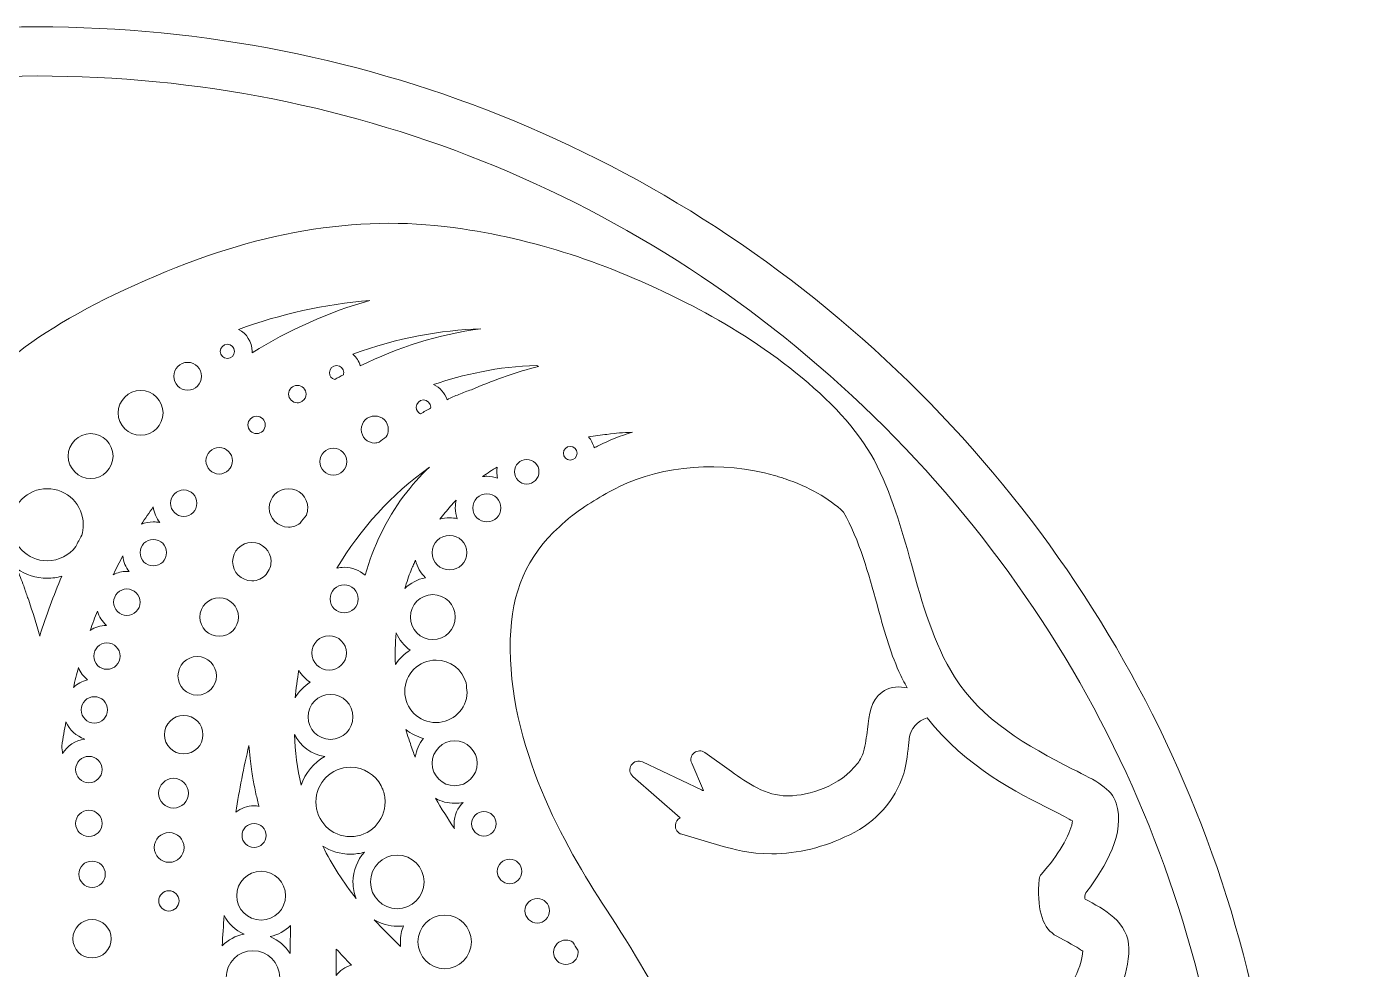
# Model space of a CAD drawing. Header units: millimetres. Extents: x 9 to 1276, y -340 to -50.
# Drawn here: x 470.1 to 623.1, y -162.9 to -55.6 of the extents above; entities that cross this region are included whole.
import ezdxf

# ---------------------------------------------------------------- set-up
doc = ezdxf.new("R2010")
doc.units = ezdxf.units.MM
doc.header["$MEASUREMENT"] = 0
doc.layers.add('Layer 3', color=7, linetype='Continuous')

msp = doc.modelspace()

# ---------------------------------------------------------------- linework, layer by layer
at = {"layer": 'Layer 3', "lineweight": 0}
for points, knots in [([(620.24, -206.34), (619.43, -204.71), (617.16, -200.77), (613.45, -198.86), (613.45, -198.86), (613.45, -198.72), (613.45, -198.72), (613.45, -198.37), (613.46, -198.03), (613.46, -197.69), (613.46, -159.73), (598.68, -124.04), (571.83, -97.19), (544.99, -70.35), (509.29, -55.56), (471.33, -55.56), (433.37, -55.56), (397.67, -70.35), (370.83, -97.19), (344.2, -123.82), (329.43, -159.2), (329.21, -196.85), (325.5, -198.76), (323.23, -202.7), (322.42, -204.33), (320.03, -209.14), (319.55, -215.31), (321.04, -222.17), (323.03, -231.3), (328.3, -238.46), (336.7, -243.46), (343.71, -264.14), (355.19, -282.55), (370.83, -298.19), (397.67, -325.04), (433.37, -339.82), (471.33, -339.82), (509.29, -339.82), (544.99, -325.04), (571.83, -298.19), (586.8, -283.23), (597.98, -265.66), (605.06, -245.99), (613.99, -240.98), (619.56, -233.65), (621.62, -224.18), (623.11, -217.32), (622.63, -211.15), (620.24, -206.34)], [0, 0, 0, 0, 1, 1, 1, 2, 2, 2, 3, 3, 3, 4, 4, 4, 5, 5, 5, 6, 6, 6, 7, 7, 7, 8, 8, 8, 9, 9, 9, 10, 10, 10, 11, 11, 11, 12, 12, 12, 13, 13, 13, 14, 14, 14, 15, 15, 15, 16, 16, 16, 16]), ([(333.93, -203.91), (334.33, -203.38), (334.8, -203.1), (335.9, -203.34), (336.03, -203.43), (336.23, -203.78), (336.22, -204.06), (336.22, -204.06), (335.79, -212.63), (335.79, -212.63), (335.77, -213.11), (336.09, -213.54), (336.56, -213.66), (337.02, -213.77), (337.51, -213.53), (337.7, -213.09), (337.7, -213.09), (341.23, -205.26), (341.23, -205.26), (342.48, -202.49), (341.64, -198.96), (339.24, -196.85), (338.06, -195.82), (336.53, -195.14), (334.84, -194.9), (335.55, -159.49), (349.72, -126.23), (374.79, -101.15), (400.58, -75.36), (434.87, -61.16), (471.34, -61.16), (507.81, -61.16), (542.09, -75.36), (567.88, -101.15), (593.48, -126.75), (607.66, -160.73), (607.87, -196.89), (606.19, -197.13), (604.61, -197.83), (603.44, -198.86), (601.03, -200.97), (600.2, -204.51), (601.44, -207.28), (601.44, -207.28), (604.97, -215.1), (604.97, -215.1), (605.17, -215.54), (605.65, -215.78), (606.12, -215.67), (606.58, -215.55), (606.91, -215.12), (606.88, -214.64), (606.88, -214.64), (606.46, -206.07), (606.46, -206.07), (606.44, -205.79), (606.65, -205.44), (606.78, -205.35), (607.87, -205.11), (608.34, -205.39), (608.74, -205.92), (610.84, -208.72), (609.91, -217.09), (608.51, -219.63), (605.83, -224.51), (600.89, -227.37), (592.97, -228.65), (582.51, -230.33), (570.76, -224.16), (565.04, -213.98), (563.76, -211.7), (562.7, -209.17), (561.68, -206.72), (561.22, -205.6), (560.77, -204.58), (560.34, -203.6), (560.99, -203.18), (561.62, -202.82), (562.23, -202.5), (569.5, -198.69), (576.21, -198.25), (581.62, -197.91), (587.26, -197.54), (592.59, -197.2), (595.16, -192.45), (596.8, -189.45), (595.48, -184.94), (594.31, -180.96), (593.63, -178.63), (593.27, -177.22), (593.26, -176.75), (593.48, -176.24), (593.83, -175.76), (594.24, -175.2), (595.27, -173.78), (596.56, -172.02), (596.3, -169.07), (596.13, -167.18), (595.49, -165.79), (594.87, -164.86), (595.3, -163.72), (595.73, -162.19), (595.73, -160.57), (595.73, -157.58), (592.85, -156.05), (590.73, -154.94), (590.72, -154.9), (590.72, -154.85), (590.71, -154.8), (590.69, -154.54), (590.77, -154.28), (590.94, -154.07), (593.06, -151.32), (595.37, -147.35), (594.28, -144), (593.73, -142.33), (592.07, -141.5), (589.32, -140.12), (584.13, -137.52), (578.9, -134.46), (575.87, -129.63), (573.45, -125.79), (572.18, -121.21), (570.95, -116.78), (569.83, -112.78), (568.68, -108.64), (566.69, -104.9), (562.94, -97.91), (553.58, -91.27), (546.06, -87.4), (536.92, -82.68), (528.82, -79.96), (519.79, -78.58), (508.69, -76.87), (497.26, -78.62), (484.87, -83.92), (478.19, -86.77), (473.06, -89.62), (469.24, -92.59), (458.02, -84.57), (441.93, -79.76), (426.01, -79.69), (426.01, -79.69), (425.64, -79.69), (425.64, -79.69), (407.14, -79.69), (390.99, -86.08), (380.15, -97.7), (380.13, -97.73), (380.11, -97.75), (380.09, -97.77), (380.09, -97.77), (378.33, -100.03), (378.33, -100.03), (376.32, -102.19), (375, -104.53), (374.42, -106.98), (374.42, -106.98), (374.34, -107.32), (374.34, -107.32), (372.55, -110.85), (371.47, -114.79), (370.59, -117.97), (369.89, -120.52), (369.23, -122.93), (368.37, -124.83), (364.98, -132.3), (357.7, -135.94), (353.35, -138.11), (350.6, -139.49), (348.94, -140.32), (348.39, -142), (347.27, -145.44), (349.72, -149.53), (351.98, -152.37), (351.98, -152.58), (351.96, -152.77), (351.95, -152.93), (349.83, -154.05), (346.94, -155.57), (346.94, -158.56), (346.94, -160.18), (347.37, -161.72), (347.81, -162.85), (347.19, -163.78), (346.55, -165.17), (346.38, -167.06), (346.12, -170.01), (347.41, -171.78), (348.45, -173.2), (348.87, -173.78), (349.21, -174.24), (349.41, -174.73), (349.4, -175.08), (349.2, -176.11), (348.36, -178.97), (347.2, -182.94), (345.88, -187.44), (347.51, -190.44), (350.09, -195.19), (355.42, -195.53), (361.06, -195.89), (366.46, -196.24), (373.17, -196.68), (380.44, -200.49), (381.06, -200.81), (381.68, -201.17), (382.34, -201.59), (381.9, -202.57), (381.45, -203.6), (380.99, -204.71), (379.97, -207.16), (378.92, -209.69), (377.64, -211.97), (371.92, -222.15), (360.17, -228.32), (349.71, -226.64), (341.79, -225.36), (336.85, -222.5), (334.17, -217.62), (332.77, -215.09), (331.75, -206.81), (333.93, -203.91)], [0, 0, 0, 0, 1, 1, 1, 2, 2, 2, 3, 3, 3, 4, 4, 4, 5, 5, 5, 6, 6, 6, 7, 7, 7, 8, 8, 8, 9, 9, 9, 10, 10, 10, 11, 11, 11, 12, 12, 12, 13, 13, 13, 14, 14, 14, 15, 15, 15, 16, 16, 16, 17, 17, 17, 18, 18, 18, 19, 19, 19, 20, 20, 20, 21, 21, 21, 22, 22, 22, 23, 23, 23, 24, 24, 24, 25, 25, 25, 26, 26, 26, 27, 27, 27, 28, 28, 28, 29, 29, 29, 30, 30, 30, 31, 31, 31, 32, 32, 32, 33, 33, 33, 34, 34, 34, 35, 35, 35, 36, 36, 36, 37, 37, 37, 38, 38, 38, 39, 39, 39, 40, 40, 40, 41, 41, 41, 42, 42, 42, 43, 43, 43, 44, 44, 44, 45, 45, 45, 46, 46, 46, 47, 47, 47, 48, 48, 48, 49, 49, 49, 50, 50, 50, 51, 51, 51, 52, 52, 52, 53, 53, 53, 54, 54, 54, 55, 55, 55, 56, 56, 56, 57, 57, 57, 58, 58, 58, 59, 59, 59, 60, 60, 60, 61, 61, 61, 62, 62, 62, 63, 63, 63, 64, 64, 64, 65, 65, 65, 66, 66, 66, 67, 67, 67, 68, 68, 68, 69, 69, 69, 70, 70, 70, 71, 71, 71, 72, 72, 72, 73, 73, 73, 74, 74, 74, 74]), ([(495.81, -92.71), (495.81, -92.65), (495.81, -92.59), (495.81, -92.54), (495.81, -91.45), (495.19, -90.5), (494.28, -90.04), (499.02, -88.29), (504.08, -87.17), (509.23, -86.73), (504.53, -88.07), (500.05, -90.07), (495.81, -92.71)], [0, 0, 0, 0, 1, 1, 1, 2, 2, 2, 3, 3, 3, 4, 4, 4, 4]), ([(508.15, -94.19), (508, -93.67), (507.7, -93.21), (507.31, -92.86), (512.38, -90.97), (517.32, -90.14), (521.87, -89.95), (517.01, -90.65), (512.43, -92.06), (508.15, -94.19)], [0, 0, 0, 0, 1, 1, 1, 2, 2, 2, 3, 3, 3, 3]), ([(493, -93.35), (492.56, -93.35), (492.19, -92.98), (492.19, -92.54), (492.19, -92.09), (492.56, -91.73), (493, -91.73), (493.45, -91.73), (493.81, -92.09), (493.81, -92.54), (493.81, -92.98), (493.45, -93.35), (493, -93.35)], [0, 0, 0, 0, 1, 1, 1, 2, 2, 2, 3, 3, 3, 4, 4, 4, 4]), ([(488.48, -96.95), (487.6, -96.95), (486.89, -96.24), (486.89, -95.37), (486.89, -94.5), (487.6, -93.79), (488.48, -93.79), (489.35, -93.79), (490.06, -94.5), (490.06, -95.37), (490.06, -96.24), (489.35, -96.95), (488.48, -96.95)], [0, 0, 0, 0, 1, 1, 1, 2, 2, 2, 3, 3, 3, 4, 4, 4, 4]), ([(504.63, -94.96), (504.63, -94.51), (505, -94.15), (505.45, -94.15), (505.89, -94.15), (506.26, -94.51), (506.26, -94.96), (506.26, -95.04), (506.24, -95.12), (506.22, -95.2), (505.9, -95.37), (505.57, -95.55), (505.24, -95.74), (504.89, -95.65), (504.63, -95.34), (504.63, -94.96)], [0, 0, 0, 0, 1, 1, 1, 2, 2, 2, 3, 3, 3, 4, 4, 4, 5, 5, 5, 5]), ([(521.23, -96.74), (521.23, -96.74), (520.8, -96.9), (520.8, -96.9), (520.34, -97.06), (519.87, -97.23), (519.38, -97.44), (518.93, -97.62), (518.48, -97.83), (518.04, -98.04), (517.79, -97.27), (517.22, -96.65), (516.49, -96.32), (519.82, -95.2), (523.86, -94.25), (528.25, -94.14), (528.31, -94.19), (528.38, -94.22), (528.45, -94.25), (525.97, -94.88), (523.56, -95.72), (521.23, -96.74)], [0, 0, 0, 0, 1, 1, 1, 2, 2, 2, 3, 3, 3, 4, 4, 4, 5, 5, 5, 6, 6, 6, 7, 7, 7, 7]), ([(483.12, -102.1), (481.71, -102.1), (480.56, -100.96), (480.56, -99.55), (480.56, -98.14), (481.71, -96.99), (483.12, -96.99), (484.53, -96.99), (485.67, -98.14), (485.67, -99.55), (485.67, -100.96), (484.53, -102.1), (483.12, -102.1)], [0, 0, 0, 0, 1, 1, 1, 2, 2, 2, 3, 3, 3, 4, 4, 4, 4]), ([(499.98, -97.4), (499.98, -96.86), (500.43, -96.41), (500.97, -96.41), (501.52, -96.41), (501.97, -96.86), (501.97, -97.4), (501.97, -97.74), (501.79, -98.05), (501.53, -98.22), (501.53, -98.23), (501.53, -98.23), (501.53, -98.23), (501.37, -98.33), (501.18, -98.4), (500.97, -98.4), (500.43, -98.4), (499.98, -97.95), (499.98, -97.4)], [0, 0, 0, 0, 1, 1, 1, 2, 2, 2, 3, 3, 3, 4, 4, 4, 5, 5, 5, 6, 6, 6, 6]), ([(516.16, -99), (515.78, -99.21), (515.39, -99.43), (515.01, -99.65), (514.72, -99.52), (514.52, -99.24), (514.52, -98.9), (514.52, -98.44), (514.89, -98.07), (515.34, -98.07), (515.8, -98.07), (516.17, -98.44), (516.17, -98.9), (516.17, -98.93), (516.17, -98.97), (516.16, -99)], [0, 0, 0, 0, 1, 1, 1, 2, 2, 2, 3, 3, 3, 4, 4, 4, 5, 5, 5, 5]), ([(497.32, -100.91), (497.32, -101.46), (496.88, -101.91), (496.33, -101.91), (495.78, -101.91), (495.34, -101.46), (495.34, -100.91), (495.34, -100.37), (495.78, -99.92), (496.33, -99.92), (496.88, -99.92), (497.32, -100.37), (497.32, -100.91)], [0, 0, 0, 0, 1, 1, 1, 2, 2, 2, 3, 3, 3, 4, 4, 4, 4]), ([(508.26, -101.44), (508.26, -100.59), (508.95, -99.9), (509.8, -99.9), (510.65, -99.9), (511.34, -100.59), (511.34, -101.44), (511.34, -101.74), (511.24, -102.03), (511.09, -102.27), (510.82, -102.47), (510.55, -102.68), (510.28, -102.89), (510.13, -102.94), (509.97, -102.98), (509.8, -102.98), (508.95, -102.98), (508.26, -102.29), (508.26, -101.44)], [0, 0, 0, 0, 1, 1, 1, 2, 2, 2, 3, 3, 3, 4, 4, 4, 5, 5, 5, 6, 6, 6, 6]), ([(477.42, -107.02), (476.01, -107.02), (474.86, -105.88), (474.86, -104.47), (474.86, -103.06), (476.01, -101.91), (477.42, -101.91), (478.83, -101.91), (479.97, -103.06), (479.97, -104.47), (479.97, -105.88), (478.83, -107.02), (477.42, -107.02)], [0, 0, 0, 0, 1, 1, 1, 2, 2, 2, 3, 3, 3, 4, 4, 4, 4]), ([(534.14, -102.28), (534.14, -102.28), (536.03, -102.01), (536.03, -102.01), (536.06, -102.02), (537.28, -101.86), (537.34, -101.84), (537.78, -101.81), (538.23, -101.79), (538.73, -101.77), (538.73, -101.77), (539.16, -101.75), (539.16, -101.75), (537.8, -102.16), (536.51, -102.67), (535.32, -103.26), (535.14, -103.35), (534.97, -103.44), (534.79, -103.53), (534.69, -103.06), (534.46, -102.63), (534.14, -102.28)], [0, 0, 0, 0, 1, 1, 1, 2, 2, 2, 3, 3, 3, 4, 4, 4, 5, 5, 5, 6, 6, 6, 7, 7, 7, 7]), ([(493.57, -105), (493.57, -105.31), (493.48, -105.59), (493.33, -105.83), (493.28, -105.88), (493.25, -105.92), (493.2, -105.97), (493.17, -106.01), (493.14, -106.04), (493.12, -106.08), (492.84, -106.34), (492.47, -106.51), (492.07, -106.51), (491.24, -106.51), (490.56, -105.83), (490.56, -105), (490.56, -104.17), (491.24, -103.5), (492.07, -103.5), (492.9, -103.5), (493.57, -104.17), (493.57, -105)], [0, 0, 0, 0, 1, 1, 1, 2, 2, 2, 3, 3, 3, 4, 4, 4, 5, 5, 5, 6, 6, 6, 7, 7, 7, 7]), ([(505.08, -103.56), (505.93, -103.56), (506.62, -104.25), (506.62, -105.1), (506.62, -105.95), (505.93, -106.64), (505.08, -106.64), (504.23, -106.64), (503.54, -105.95), (503.54, -105.1), (503.54, -104.25), (504.23, -103.56), (505.08, -103.56)], [0, 0, 0, 0, 1, 1, 1, 2, 2, 2, 3, 3, 3, 4, 4, 4, 4]), ([(531.29, -104.15), (531.29, -103.71), (531.65, -103.36), (532.08, -103.36), (532.51, -103.36), (532.86, -103.71), (532.86, -104.15), (532.86, -104.58), (532.51, -104.93), (532.08, -104.93), (531.65, -104.93), (531.29, -104.58), (531.29, -104.15)], [0, 0, 0, 0, 1, 1, 1, 2, 2, 2, 3, 3, 3, 4, 4, 4, 4]), ([(531.49, -111.91), (531.59, -111.83), (531.69, -111.75), (531.82, -111.63), (531.95, -111.52), (532.07, -111.41), (532.21, -111.31), (533.78, -110.1), (535.57, -109), (537.67, -107.95), (542.59, -105.49), (549.37, -105), (555.35, -106.67), (555.45, -106.7), (555.55, -106.73), (555.65, -106.77), (555.75, -106.8), (555.85, -106.83), (555.97, -106.87), (556.17, -106.93), (556.37, -106.99), (556.57, -107.06), (559.22, -107.95), (561.52, -109.26), (563.22, -110.85), (565.02, -114.05), (566.08, -117.93), (567.03, -121.37), (567.78, -124.13), (568.5, -126.74), (569.53, -129.01), (569.82, -129.64), (570.13, -130.27), (570.48, -130.88), (570.48, -130.88), (570.17, -130.83), (570.17, -130.83), (569.21, -130.65), (568.32, -130.83), (567.61, -131.35), (566.32, -132.31), (566.13, -133.91), (565.93, -135.61), (565.83, -136.46), (565.73, -137.33), (565.49, -138.15), (565.36, -138.61), (565.14, -139.04), (564.83, -139.44), (562.82, -142.12), (559.32, -143.13), (556.93, -143.18), (556.93, -143.18), (556.81, -143.18), (556.81, -143.18), (554.34, -143.18), (552.28, -141.71), (550.45, -140.41), (550.45, -140.41), (547.4, -138.24), (547.4, -138.24), (547.04, -137.98), (546.54, -137.99), (546.19, -138.27), (545.84, -138.56), (545.73, -139.04), (545.91, -139.45), (545.91, -139.45), (547.27, -142.58), (547.27, -142.58), (547.2, -142.57), (547.12, -142.54), (547.03, -142.5), (547.03, -142.5), (540.3, -139.31), (540.3, -139.31), (539.84, -139.1), (539.31, -139.25), (539.03, -139.67), (538.76, -140.08), (538.83, -140.64), (539.21, -140.97), (539.21, -140.97), (544.6, -145.69), (544.6, -145.69), (544.29, -145.85), (544.07, -146.16), (544.05, -146.52), (544.01, -146.99), (544.31, -147.42), (544.77, -147.55), (544.77, -147.55), (549.51, -148.93), (549.51, -148.93), (550.53, -149.23), (552.44, -149.78), (555.03, -149.78), (557.99, -149.78), (560.99, -149.05), (563.93, -147.6), (567, -146.09), (569.01, -143.81), (570.07, -140.65), (570.34, -139.84), (570.47, -138.65), (570.62, -137.39), (570.62, -137.39), (570.62, -137.35), (570.62, -137.35), (570.64, -137.14), (570.67, -136.91), (570.7, -136.66), (570.84, -135.53), (571.65, -134.6), (572.75, -134.29), (577.17, -139.91), (583.06, -142.86), (586.98, -144.81), (588.09, -145.37), (588.87, -145.78), (589.31, -146.04), (589.19, -147.19), (587.95, -149.61), (586.13, -151.67), (586.13, -151.67), (585.76, -152.09), (585.76, -152.09), (585.61, -152.26), (585.52, -152.47), (585.5, -152.69), (585.5, -152.69), (585.47, -153.25), (585.47, -153.25), (585.28, -156.34), (585.96, -158.33), (587.51, -159.17), (587.51, -159.17), (588.27, -159.57), (588.27, -159.57), (589.65, -160.3), (590.24, -160.7), (590.48, -160.89), (590.36, -162.41), (589.53, -163.97), (589.5, -164.04), (589.5, -164.04), (588.81, -165.28), (588.81, -165.28), (588.57, -165.72), (588.69, -166.27), (589.09, -166.57), (589.09, -166.57), (590.21, -167.4), (590.21, -167.4), (590.29, -167.47), (590.95, -168.1), (591.07, -169.53), (591.16, -170.52), (590.8, -171.02), (590, -172.11), (589.44, -172.88), (588.81, -173.74), (588.36, -174.88), (588.36, -174.88), (588.32, -174.97), (588.32, -174.97), (587.63, -176.8), (588.32, -179.17), (589.28, -182.44), (589.84, -184.36), (591.16, -188.85), (590.56, -189.95), (589.36, -192.15), (585.97, -192.37), (581.27, -192.67), (575.38, -193.05), (568.05, -193.53), (559.8, -197.86), (558.61, -198.48), (557.44, -199.2), (556.1, -200.13), (556.1, -200.13), (556.01, -200.19), (556.01, -200.19), (555.86, -200.29), (555.72, -200.39), (555.58, -200.49), (555.52, -200.53), (555.47, -200.57), (555.41, -200.61), (555.29, -200.69), (555.18, -200.77), (555.07, -200.85), (551.72, -203.37), (548.85, -206.54), (546.54, -210.27), (546.48, -210.36), (546.42, -210.46), (546.37, -210.55), (546.37, -210.55), (546.28, -210.71), (546.28, -210.71), (546.23, -210.79), (546.18, -210.88), (546.11, -210.99), (546.11, -210.99), (546.01, -211.16), (546.01, -211.16), (543.57, -215.34), (541.72, -220.31), (540.52, -225.92), (540.48, -226.11), (540.44, -226.31), (540.4, -226.5), (540.4, -226.5), (540.3, -227.01), (540.3, -227.01), (540.26, -227.25), (540.21, -227.48), (540.16, -227.72), (540.15, -227.78), (540.14, -227.83), (540.13, -227.88), (537.79, -225.07), (535.51, -222.47), (533.18, -219.85), (531.99, -218.5), (530.85, -217.2), (529.79, -215.98), (531.67, -215.79), (533.51, -215.41), (535.28, -214.85), (535.28, -214.85), (535.48, -214.79), (535.48, -214.79), (535.62, -214.75), (535.76, -214.71), (535.94, -214.65), (536.13, -214.58), (536.32, -214.52), (536.51, -214.45), (539.37, -213.38), (541.85, -211.86), (543.89, -209.93), (545.01, -208.87), (546, -207.66), (546.92, -206.23), (546.92, -206.23), (546.96, -206.17), (546.96, -206.17), (547.05, -206.05), (547.13, -205.94), (547.2, -205.82), (547.27, -205.71), (547.33, -205.59), (547.4, -205.46), (547.42, -205.43), (547.43, -205.39), (547.46, -205.35), (549.72, -201.39), (550.68, -196.61), (550.3, -191.16), (550.28, -190.85), (550.25, -190.53), (550.22, -190.21), (550.21, -190.12), (550.21, -190.03), (550.2, -189.9), (550.18, -189.71), (550.17, -189.52), (550.14, -189.32), (550.14, -189.32), (550.14, -189.27), (550.14, -189.27), (550.13, -189.17), (550.12, -189.07), (550.11, -188.96), (548.44, -176.2), (542.12, -165.19), (536.17, -156.1), (531.34, -148.72), (524.95, -137.52), (525.24, -125.36), (525.37, -119.95), (527.14, -115.87), (530.83, -112.51), (530.83, -112.51), (531.02, -112.33), (531.02, -112.33), (531.17, -112.19), (531.33, -112.05), (531.49, -111.91)], [0, 0, 0, 0, 1, 1, 1, 2, 2, 2, 3, 3, 3, 4, 4, 4, 5, 5, 5, 6, 6, 6, 7, 7, 7, 8, 8, 8, 9, 9, 9, 10, 10, 10, 11, 11, 11, 12, 12, 12, 13, 13, 13, 14, 14, 14, 15, 15, 15, 16, 16, 16, 17, 17, 17, 18, 18, 18, 19, 19, 19, 20, 20, 20, 21, 21, 21, 22, 22, 22, 23, 23, 23, 24, 24, 24, 25, 25, 25, 26, 26, 26, 27, 27, 27, 28, 28, 28, 29, 29, 29, 30, 30, 30, 31, 31, 31, 32, 32, 32, 33, 33, 33, 34, 34, 34, 35, 35, 35, 36, 36, 36, 37, 37, 37, 38, 38, 38, 39, 39, 39, 40, 40, 40, 41, 41, 41, 42, 42, 42, 43, 43, 43, 44, 44, 44, 45, 45, 45, 46, 46, 46, 47, 47, 47, 48, 48, 48, 49, 49, 49, 50, 50, 50, 51, 51, 51, 52, 52, 52, 53, 53, 53, 54, 54, 54, 55, 55, 55, 56, 56, 56, 57, 57, 57, 58, 58, 58, 59, 59, 59, 60, 60, 60, 61, 61, 61, 62, 62, 62, 63, 63, 63, 64, 64, 64, 65, 65, 65, 66, 66, 66, 67, 67, 67, 68, 68, 68, 69, 69, 69, 70, 70, 70, 71, 71, 71, 72, 72, 72, 73, 73, 73, 74, 74, 74, 75, 75, 75, 76, 76, 76, 77, 77, 77, 78, 78, 78, 79, 79, 79, 80, 80, 80, 81, 81, 81, 82, 82, 82, 83, 83, 83, 84, 84, 84, 85, 85, 85, 86, 86, 86, 87, 87, 87, 88, 88, 88, 89, 89, 89, 90, 90, 90, 91, 91, 91, 92, 92, 92, 93, 93, 93, 94, 94, 94, 95, 95, 95, 96, 96, 96, 97, 97, 97, 97]), ([(527.11, -107.65), (526.34, -107.65), (525.71, -107.02), (525.71, -106.25), (525.71, -105.48), (526.34, -104.85), (527.11, -104.85), (527.88, -104.85), (528.51, -105.48), (528.51, -106.25), (528.51, -107.02), (527.88, -107.65), (527.11, -107.65)], [0, 0, 0, 0, 1, 1, 1, 2, 2, 2, 3, 3, 3, 4, 4, 4, 4]), ([(516.02, -105.73), (514.95, -106.74), (513.98, -107.84), (513.1, -109), (511.12, -111.65), (509.64, -114.74), (508.69, -118.05), (508.06, -117.49), (507.22, -117.14), (506.31, -117.14), (506.02, -117.14), (505.75, -117.18), (505.48, -117.24), (508.12, -112.77), (511.72, -108.84), (516.02, -105.73)], [0, 0, 0, 0, 1, 1, 1, 2, 2, 2, 3, 3, 3, 4, 4, 4, 5, 5, 5, 5]), ([(523.79, -106.99), (523.41, -106.85), (523, -106.77), (522.57, -106.77), (522.4, -106.77), (522.24, -106.79), (522.08, -106.81), (522.37, -106.6), (522.64, -106.41), (522.91, -106.23), (523.17, -106.06), (523.46, -105.89), (523.76, -105.72), (523.73, -105.89), (523.71, -106.07), (523.71, -106.25), (523.71, -106.51), (523.74, -106.75), (523.79, -106.99)], [0, 0, 0, 0, 1, 1, 1, 2, 2, 2, 3, 3, 3, 4, 4, 4, 5, 5, 5, 6, 6, 6, 6]), ([(472.47, -108.18), (474.74, -108.18), (476.58, -110.02), (476.58, -112.28), (476.58, -112.7), (476.52, -113.1), (476.4, -113.49), (476.17, -113.91), (475.95, -114.34), (475.73, -114.78), (474.97, -115.76), (473.8, -116.39), (472.47, -116.39), (470.21, -116.39), (468.37, -114.55), (468.37, -112.28), (468.37, -110.02), (470.21, -108.18), (472.47, -108.18)], [0, 0, 0, 0, 1, 1, 1, 2, 2, 2, 3, 3, 3, 4, 4, 4, 5, 5, 5, 6, 6, 6, 6]), ([(488.03, -108.33), (488.86, -108.33), (489.53, -109.01), (489.53, -109.84), (489.53, -110.67), (488.86, -111.34), (488.03, -111.34), (487.2, -111.34), (486.52, -110.67), (486.52, -109.84), (486.52, -109.01), (487.2, -108.33), (488.03, -108.33)], [0, 0, 0, 0, 1, 1, 1, 2, 2, 2, 3, 3, 3, 4, 4, 4, 4]), ([(502.16, -110.37), (502.16, -110.66), (502.1, -110.94), (502, -111.2), (501.76, -111.5), (501.52, -111.81), (501.28, -112.12), (500.92, -112.4), (500.46, -112.56), (499.97, -112.56), (498.76, -112.56), (497.77, -111.58), (497.77, -110.37), (497.77, -109.16), (498.76, -108.18), (499.97, -108.18), (501.18, -108.18), (502.16, -109.16), (502.16, -110.37)], [0, 0, 0, 0, 1, 1, 1, 2, 2, 2, 3, 3, 3, 4, 4, 4, 5, 5, 5, 6, 6, 6, 6]), ([(519.19, -111.6), (518.91, -111.53), (518.62, -111.5), (518.32, -111.5), (517.93, -111.5), (517.57, -111.56), (517.22, -111.66), (517.6, -111.15), (518, -110.66), (518.41, -110.19), (518.63, -109.95), (518.86, -109.71), (519.09, -109.48), (519.01, -109.76), (518.97, -110.06), (518.97, -110.37), (518.97, -110.8), (519.05, -111.21), (519.19, -111.6)], [0, 0, 0, 0, 1, 1, 1, 2, 2, 2, 3, 3, 3, 4, 4, 4, 5, 5, 5, 6, 6, 6, 6]), ([(522.57, -108.77), (523.45, -108.77), (524.16, -109.49), (524.16, -110.37), (524.16, -111.25), (523.45, -111.96), (522.57, -111.96), (521.69, -111.96), (520.97, -111.25), (520.97, -110.37), (520.97, -109.49), (521.69, -108.77), (522.57, -108.77)], [0, 0, 0, 0, 1, 1, 1, 2, 2, 2, 3, 3, 3, 4, 4, 4, 4]), ([(483.21, -112.24), (483.64, -111.56), (484.09, -110.91), (484.55, -110.26), (484.63, -110.93), (484.9, -111.54), (485.3, -112.04), (485.07, -111.99), (484.82, -111.96), (484.56, -111.96), (484.08, -111.96), (483.63, -112.06), (483.21, -112.24)], [0, 0, 0, 0, 1, 1, 1, 2, 2, 2, 3, 3, 3, 4, 4, 4, 4]), ([(484.56, -116.98), (483.73, -116.98), (483.06, -116.3), (483.06, -115.47), (483.06, -114.64), (483.73, -113.96), (484.56, -113.96), (485.4, -113.96), (486.07, -114.64), (486.07, -115.47), (486.07, -116.3), (485.4, -116.98), (484.56, -116.98)], [0, 0, 0, 0, 1, 1, 1, 2, 2, 2, 3, 3, 3, 4, 4, 4, 4]), ([(495.79, -114.3), (497, -114.3), (497.98, -115.28), (497.98, -116.49), (497.98, -116.75), (497.93, -116.99), (497.85, -117.22), (497.71, -117.46), (497.57, -117.7), (497.43, -117.94), (497.03, -118.39), (496.44, -118.68), (495.79, -118.68), (494.58, -118.68), (493.6, -117.7), (493.6, -116.49), (493.6, -115.28), (494.58, -114.3), (495.79, -114.3)], [0, 0, 0, 0, 1, 1, 1, 2, 2, 2, 3, 3, 3, 4, 4, 4, 5, 5, 5, 6, 6, 6, 6]), ([(518.32, -113.5), (519.4, -113.5), (520.29, -114.38), (520.29, -115.47), (520.29, -116.56), (519.4, -117.44), (518.32, -117.44), (517.23, -117.44), (516.34, -116.56), (516.34, -115.47), (516.34, -114.38), (517.23, -113.5), (518.32, -113.5)], [0, 0, 0, 0, 1, 1, 1, 2, 2, 2, 3, 3, 3, 4, 4, 4, 4]), ([(481.08, -115.85), (481.15, -116.52), (481.41, -117.13), (481.81, -117.63), (481.72, -117.62), (481.63, -117.61), (481.54, -117.61), (480.99, -117.61), (480.46, -117.75), (480, -117.98), (480.35, -117.26), (480.71, -116.55), (481.08, -115.85)], [0, 0, 0, 0, 1, 1, 1, 2, 2, 2, 3, 3, 3, 4, 4, 4, 4]), ([(471.62, -124.97), (471.23, -123.58), (470.81, -122.22), (470.36, -120.9), (470.36, -120.9), (470.29, -120.71), (470.29, -120.71), (470.22, -120.51), (470.16, -120.31), (470.08, -120.11), (470.05, -120.02), (470.02, -119.94), (469.99, -119.84), (469.99, -119.84), (469.97, -119.78), (469.97, -119.78), (469.91, -119.6), (469.85, -119.43), (469.79, -119.26), (469.54, -118.61), (469.29, -117.96), (469.02, -117.32), (470.01, -117.99), (471.19, -118.39), (472.47, -118.39), (473.05, -118.39), (473.61, -118.3), (474.14, -118.15), (473.2, -120.33), (472.36, -122.6), (471.62, -124.97)], [0, 0, 0, 0, 1, 1, 1, 2, 2, 2, 3, 3, 3, 4, 4, 4, 5, 5, 5, 6, 6, 6, 7, 7, 7, 8, 8, 8, 9, 9, 9, 10, 10, 10, 10]), ([(513.22, -119.55), (513.25, -119.47), (513.27, -119.4), (513.29, -119.32), (513.55, -118.51), (513.76, -117.91), (513.98, -117.36), (514.05, -117.18), (514.13, -117.01), (514.22, -116.82), (514.29, -116.67), (514.36, -116.53), (514.43, -116.38), (514.43, -116.38), (514.44, -116.34), (514.44, -116.34), (514.62, -117.11), (515.02, -117.8), (515.57, -118.33), (514.66, -118.5), (513.86, -118.94), (513.22, -119.55)], [0, 0, 0, 0, 1, 1, 1, 2, 2, 2, 3, 3, 3, 4, 4, 4, 5, 5, 5, 6, 6, 6, 7, 7, 7, 7]), ([(506.31, -122.33), (505.43, -122.33), (504.71, -121.62), (504.71, -120.74), (504.71, -119.86), (505.43, -119.14), (506.31, -119.14), (507.19, -119.14), (507.9, -119.86), (507.9, -120.74), (507.9, -121.62), (507.19, -122.33), (506.31, -122.33)], [0, 0, 0, 0, 1, 1, 1, 2, 2, 2, 3, 3, 3, 4, 4, 4, 4]), ([(481.54, -122.63), (480.71, -122.63), (480.04, -121.95), (480.04, -121.12), (480.04, -120.29), (480.71, -119.61), (481.54, -119.61), (482.37, -119.61), (483.05, -120.29), (483.05, -121.12), (483.05, -121.95), (482.37, -122.63), (481.54, -122.63)], [0, 0, 0, 0, 1, 1, 1, 2, 2, 2, 3, 3, 3, 4, 4, 4, 4]), ([(492.07, -120.61), (493.28, -120.61), (494.26, -121.6), (494.26, -122.81), (494.26, -124.02), (493.28, -125), (492.07, -125), (490.86, -125), (489.87, -124.02), (489.87, -122.81), (489.87, -121.6), (490.86, -120.61), (492.07, -120.61)], [0, 0, 0, 0, 1, 1, 1, 2, 2, 2, 3, 3, 3, 4, 4, 4, 4]), ([(516.41, -120.25), (517.82, -120.25), (518.97, -121.4), (518.97, -122.81), (518.97, -124.22), (517.82, -125.37), (516.41, -125.37), (515, -125.37), (513.85, -124.22), (513.85, -122.81), (513.85, -121.4), (515, -120.25), (516.41, -120.25)], [0, 0, 0, 0, 1, 1, 1, 2, 2, 2, 3, 3, 3, 4, 4, 4, 4]), ([(477.37, -124.32), (477.63, -123.58), (477.91, -122.85), (478.19, -122.13), (478.38, -122.76), (478.74, -123.32), (479.23, -123.75), (478.55, -123.76), (477.91, -123.97), (477.37, -124.32)], [0, 0, 0, 0, 1, 1, 1, 2, 2, 2, 3, 3, 3, 3]), ([(504.59, -124.93), (505.68, -124.93), (506.56, -125.82), (506.56, -126.9), (506.56, -127.99), (505.68, -128.87), (504.59, -128.87), (503.5, -128.87), (502.62, -127.99), (502.62, -126.9), (502.62, -125.82), (503.5, -124.93), (504.59, -124.93)], [0, 0, 0, 0, 1, 1, 1, 2, 2, 2, 3, 3, 3, 4, 4, 4, 4]), ([(513.83, -126.57), (513.16, -126.99), (512.59, -127.55), (512.15, -128.21), (512.1, -127), (512.13, -125.8), (512.24, -124.62), (512.58, -125.41), (513.13, -126.08), (513.83, -126.57)], [0, 0, 0, 0, 1, 1, 1, 2, 2, 2, 3, 3, 3, 3]), ([(480.79, -127.25), (480.79, -128.08), (480.11, -128.76), (479.28, -128.76), (478.45, -128.76), (477.78, -128.08), (477.78, -127.25), (477.78, -126.42), (478.45, -125.75), (479.28, -125.75), (480.11, -125.75), (480.79, -126.42), (480.79, -127.25)], [0, 0, 0, 0, 1, 1, 1, 2, 2, 2, 3, 3, 3, 4, 4, 4, 4]), ([(489.56, -131.7), (488.35, -131.7), (487.37, -130.72), (487.37, -129.51), (487.37, -128.3), (488.35, -127.31), (489.56, -127.31), (490.77, -127.31), (491.75, -128.3), (491.75, -129.51), (491.75, -130.72), (490.77, -131.7), (489.56, -131.7)], [0, 0, 0, 0, 1, 1, 1, 2, 2, 2, 3, 3, 3, 4, 4, 4, 4]), ([(516.78, -134.83), (514.82, -134.83), (513.22, -133.23), (513.22, -131.27), (513.22, -129.31), (514.82, -127.71), (516.78, -127.71), (518.41, -127.71), (519.78, -128.82), (520.2, -130.31), (520.24, -130.68), (520.28, -131.05), (520.33, -131.41), (520.25, -133.31), (518.69, -134.83), (516.78, -134.83)], [0, 0, 0, 0, 1, 1, 1, 2, 2, 2, 3, 3, 3, 4, 4, 4, 5, 5, 5, 5]), ([(475.46, -130.82), (475.64, -130.06), (475.83, -129.31), (476.04, -128.57), (476.26, -129.12), (476.62, -129.6), (477.07, -129.97), (476.45, -130.11), (475.9, -130.41), (475.46, -130.82)], [0, 0, 0, 0, 1, 1, 1, 2, 2, 2, 3, 3, 3, 3]), ([(500.73, -132.02), (500.82, -130.97), (500.96, -129.92), (501.15, -128.87), (501.47, -129.42), (501.91, -129.9), (502.45, -130.24), (501.73, -130.67), (501.13, -131.28), (500.73, -132.02)], [0, 0, 0, 0, 1, 1, 1, 2, 2, 2, 3, 3, 3, 3]), ([(477.84, -134.89), (477.01, -134.89), (476.34, -134.22), (476.34, -133.39), (476.34, -132.55), (477.01, -131.88), (477.84, -131.88), (478.67, -131.88), (479.35, -132.55), (479.35, -133.39), (479.35, -134.22), (478.67, -134.89), (477.84, -134.89)], [0, 0, 0, 0, 1, 1, 1, 2, 2, 2, 3, 3, 3, 4, 4, 4, 4]), ([(504.75, -131.62), (506.16, -131.62), (507.31, -132.77), (507.31, -134.18), (507.31, -135.59), (506.16, -136.74), (504.75, -136.74), (503.33, -136.74), (502.19, -135.59), (502.19, -134.18), (502.19, -132.77), (503.33, -131.62), (504.75, -131.62)], [0, 0, 0, 0, 1, 1, 1, 2, 2, 2, 3, 3, 3, 4, 4, 4, 4]), ([(488.03, -134.01), (489.24, -134.01), (490.22, -135), (490.22, -136.21), (490.22, -137.42), (489.24, -138.4), (488.03, -138.4), (486.82, -138.4), (485.83, -137.42), (485.83, -136.21), (485.83, -135), (486.82, -134.01), (488.03, -134.01)], [0, 0, 0, 0, 1, 1, 1, 2, 2, 2, 3, 3, 3, 4, 4, 4, 4]), ([(476.74, -136.71), (475.68, -136.86), (474.76, -137.49), (474.22, -138.37), (474.19, -138.08), (474.16, -137.79), (474.12, -137.5), (474.27, -136.57), (474.43, -135.64), (474.61, -134.73), (475, -135.66), (475.78, -136.39), (476.74, -136.71)], [0, 0, 0, 0, 1, 1, 1, 2, 2, 2, 3, 3, 3, 4, 4, 4, 4]), ([(513.35, -135.63), (513.93, -136.09), (514.6, -136.44), (515.34, -136.63), (514.86, -137.24), (514.53, -137.96), (514.4, -138.76), (514.22, -138.3), (514.04, -137.8), (513.85, -137.23), (513.72, -136.87), (513.6, -136.51), (513.49, -136.15), (513.44, -135.98), (513.39, -135.81), (513.35, -135.63)], [0, 0, 0, 0, 1, 1, 1, 2, 2, 2, 3, 3, 3, 4, 4, 4, 5, 5, 5, 5]), ([(496.04, -144.32), (495.26, -144.32), (494.54, -144.59), (493.96, -145.05), (494.37, -142.49), (494.85, -139.94), (495.46, -137.43), (495.49, -137.87), (495.54, -138.35), (495.6, -138.93), (495.6, -138.93), (495.63, -139.24), (495.63, -139.24), (495.68, -139.64), (495.72, -140.04), (495.79, -140.45), (495.83, -140.76), (495.89, -141.08), (495.95, -141.38), (495.95, -141.38), (496.07, -142.01), (496.07, -142.01), (496.13, -142.33), (496.19, -142.64), (496.26, -142.95), (496.36, -143.43), (496.48, -143.9), (496.61, -144.37), (496.42, -144.34), (496.23, -144.32), (496.04, -144.32)], [0, 0, 0, 0, 1, 1, 1, 2, 2, 2, 3, 3, 3, 4, 4, 4, 5, 5, 5, 6, 6, 6, 7, 7, 7, 8, 8, 8, 9, 9, 9, 10, 10, 10, 10]), ([(501.39, -141.96), (500.97, -140.08), (500.73, -138.13), (500.65, -136.17), (501.3, -137.51), (502.59, -138.48), (504.11, -138.69), (502.85, -139.4), (501.87, -140.57), (501.39, -141.96)], [0, 0, 0, 0, 1, 1, 1, 2, 2, 2, 3, 3, 3, 3]), ([(521.46, -139.47), (521.46, -140.88), (520.32, -142.03), (518.9, -142.03), (517.49, -142.03), (516.34, -140.88), (516.34, -139.47), (516.34, -138.05), (517.49, -136.91), (518.9, -136.91), (520.32, -136.91), (521.46, -138.05), (521.46, -139.47)], [0, 0, 0, 0, 1, 1, 1, 2, 2, 2, 3, 3, 3, 4, 4, 4, 4]), ([(475.71, -140.18), (475.71, -139.35), (476.39, -138.68), (477.22, -138.68), (478.05, -138.68), (478.73, -139.35), (478.73, -140.18), (478.73, -141.01), (478.05, -141.69), (477.22, -141.69), (476.39, -141.69), (475.71, -141.01), (475.71, -140.18)], [0, 0, 0, 0, 1, 1, 1, 2, 2, 2, 3, 3, 3, 4, 4, 4, 4]), ([(507.03, -139.92), (508.54, -139.92), (509.86, -140.78), (510.52, -142.03), (510.58, -142.16), (510.64, -142.29), (510.7, -142.42), (510.88, -142.87), (510.98, -143.36), (510.98, -143.87), (510.98, -146.05), (509.21, -147.82), (507.03, -147.82), (504.85, -147.82), (503.08, -146.05), (503.08, -143.87), (503.08, -141.69), (504.85, -139.92), (507.03, -139.92)], [0, 0, 0, 0, 1, 1, 1, 2, 2, 2, 3, 3, 3, 4, 4, 4, 5, 5, 5, 6, 6, 6, 6]), ([(486.86, -144.58), (485.93, -144.58), (485.17, -143.82), (485.17, -142.88), (485.17, -141.94), (485.93, -141.18), (486.86, -141.18), (487.8, -141.18), (488.56, -141.94), (488.56, -142.88), (488.56, -143.82), (487.8, -144.58), (486.86, -144.58)], [0, 0, 0, 0, 1, 1, 1, 2, 2, 2, 3, 3, 3, 4, 4, 4, 4]), ([(518.88, -146.9), (518.12, -145.77), (517.39, -144.63), (516.71, -143.46), (517.36, -143.82), (518.11, -144.03), (518.9, -144.03), (519.23, -144.03), (519.56, -143.99), (519.87, -143.92), (519.23, -144.54), (518.83, -145.4), (518.83, -146.36), (518.83, -146.54), (518.85, -146.72), (518.88, -146.9)], [0, 0, 0, 0, 1, 1, 1, 2, 2, 2, 3, 3, 3, 4, 4, 4, 5, 5, 5, 5]), ([(477.22, -144.81), (478.05, -144.81), (478.73, -145.48), (478.73, -146.31), (478.73, -147.14), (478.05, -147.82), (477.22, -147.82), (476.39, -147.82), (475.71, -147.14), (475.71, -146.31), (475.71, -145.48), (476.39, -144.81), (477.22, -144.81)], [0, 0, 0, 0, 1, 1, 1, 2, 2, 2, 3, 3, 3, 4, 4, 4, 4]), ([(522.23, -147.76), (521.46, -147.76), (520.83, -147.13), (520.83, -146.36), (520.83, -145.59), (521.46, -144.96), (522.23, -144.96), (523, -144.96), (523.63, -145.59), (523.63, -146.36), (523.63, -147.13), (523, -147.76), (522.23, -147.76)], [0, 0, 0, 0, 1, 1, 1, 2, 2, 2, 3, 3, 3, 4, 4, 4, 4]), ([(496.04, -149.06), (495.29, -149.06), (494.67, -148.44), (494.67, -147.69), (494.67, -146.94), (495.29, -146.32), (496.04, -146.32), (496.8, -146.32), (497.41, -146.94), (497.41, -147.69), (497.41, -148.44), (496.8, -149.06), (496.04, -149.06)], [0, 0, 0, 0, 1, 1, 1, 2, 2, 2, 3, 3, 3, 4, 4, 4, 4]), ([(486.37, -147.36), (487.3, -147.36), (488.06, -148.12), (488.06, -149.06), (488.06, -149.99), (487.3, -150.75), (486.37, -150.75), (485.43, -150.75), (484.67, -149.99), (484.67, -149.06), (484.67, -148.12), (485.43, -147.36), (486.37, -147.36)], [0, 0, 0, 0, 1, 1, 1, 2, 2, 2, 3, 3, 3, 4, 4, 4, 4]), ([(507.03, -149.82), (507.58, -149.82), (508.12, -149.74), (508.62, -149.6), (507.81, -150.49), (507.31, -151.68), (507.31, -152.99), (507.31, -153.66), (507.44, -154.3), (507.68, -154.89), (506.23, -153.05), (504.94, -151.07), (503.86, -148.9), (504.78, -149.48), (505.86, -149.82), (507.03, -149.82)], [0, 0, 0, 0, 1, 1, 1, 2, 2, 2, 3, 3, 3, 4, 4, 4, 5, 5, 5, 5]), ([(479.09, -152.11), (479.09, -152.94), (478.41, -153.62), (477.58, -153.62), (476.75, -153.62), (476.07, -152.94), (476.07, -152.11), (476.07, -151.28), (476.75, -150.61), (477.58, -150.61), (478.41, -150.61), (479.09, -151.28), (479.09, -152.11)], [0, 0, 0, 0, 1, 1, 1, 2, 2, 2, 3, 3, 3, 4, 4, 4, 4]), ([(512.36, -156.04), (510.68, -156.04), (509.31, -154.67), (509.31, -152.99), (509.31, -151.3), (510.68, -149.93), (512.36, -149.93), (514.04, -149.93), (515.41, -151.3), (515.41, -152.99), (515.41, -154.67), (514.04, -156.04), (512.36, -156.04)], [0, 0, 0, 0, 1, 1, 1, 2, 2, 2, 3, 3, 3, 4, 4, 4, 4]), ([(525.16, -153.19), (524.39, -153.19), (523.76, -152.56), (523.76, -151.79), (523.76, -151.02), (524.39, -150.39), (525.16, -150.39), (525.93, -150.39), (526.56, -151.02), (526.56, -151.79), (526.56, -152.56), (525.93, -153.19), (525.16, -153.19)], [0, 0, 0, 0, 1, 1, 1, 2, 2, 2, 3, 3, 3, 4, 4, 4, 4]), ([(499.63, -154.55), (499.63, -156.09), (498.38, -157.34), (496.84, -157.34), (495.31, -157.34), (494.06, -156.09), (494.06, -154.55), (494.06, -153.01), (495.31, -151.77), (496.84, -151.77), (498.38, -151.77), (499.63, -153.01), (499.63, -154.55)], [0, 0, 0, 0, 1, 1, 1, 2, 2, 2, 3, 3, 3, 4, 4, 4, 4]), ([(486.34, -156.3), (485.7, -156.3), (485.18, -155.78), (485.18, -155.14), (485.18, -154.51), (485.7, -153.99), (486.34, -153.99), (486.97, -153.99), (487.49, -154.51), (487.49, -155.14), (487.49, -155.78), (486.97, -156.3), (486.34, -156.3)], [0, 0, 0, 0, 1, 1, 1, 2, 2, 2, 3, 3, 3, 4, 4, 4, 4]), ([(528.31, -157.67), (527.54, -157.67), (526.91, -157.04), (526.91, -156.27), (526.91, -155.5), (527.54, -154.87), (528.31, -154.87), (529.09, -154.87), (529.71, -155.5), (529.71, -156.27), (529.71, -157.04), (529.09, -157.67), (528.31, -157.67)], [0, 0, 0, 0, 1, 1, 1, 2, 2, 2, 3, 3, 3, 4, 4, 4, 4]), ([(477.58, -161.65), (476.37, -161.65), (475.39, -160.67), (475.39, -159.46), (475.39, -158.25), (476.37, -157.27), (477.58, -157.27), (478.79, -157.27), (479.77, -158.25), (479.77, -159.46), (479.77, -160.67), (478.79, -161.65), (477.58, -161.65)], [0, 0, 0, 0, 1, 1, 1, 2, 2, 2, 3, 3, 3, 4, 4, 4, 4]), ([(494.9, -158.92), (493.94, -159.12), (493.08, -159.59), (492.4, -160.25), (492.47, -159.11), (492.55, -157.97), (492.64, -156.82), (493.14, -157.75), (493.93, -158.49), (494.9, -158.92)], [0, 0, 0, 0, 1, 1, 1, 2, 2, 2, 3, 3, 3, 3]), ([(512.74, -160.33), (511.69, -159.35), (510.69, -158.34), (509.73, -157.29), (510.5, -157.76), (511.39, -158.04), (512.36, -158.04), (512.6, -158.04), (512.83, -158.02), (513.06, -157.98), (512.84, -158.55), (512.71, -159.17), (512.71, -159.82), (512.71, -159.99), (512.72, -160.16), (512.74, -160.33)], [0, 0, 0, 0, 1, 1, 1, 2, 2, 2, 3, 3, 3, 4, 4, 4, 5, 5, 5, 5]), ([(514.71, -159.82), (514.71, -158.13), (516.08, -156.76), (517.76, -156.76), (519.45, -156.76), (520.81, -158.13), (520.81, -159.82), (520.81, -161.5), (519.45, -162.87), (517.76, -162.87), (516.08, -162.87), (514.71, -161.5), (514.71, -159.82)], [0, 0, 0, 0, 1, 1, 1, 2, 2, 2, 3, 3, 3, 4, 4, 4, 4]), ([(497.89, -159.22), (498.78, -159.02), (499.57, -158.57), (500.2, -157.95), (500.18, -159.02), (500.16, -160.08), (500.16, -161.13), (499.61, -160.29), (498.82, -159.61), (497.89, -159.22)], [0, 0, 0, 0, 1, 1, 1, 2, 2, 2, 3, 3, 3, 3]), ([(531.57, -162.4), (530.8, -162.4), (530.17, -161.78), (530.17, -161), (530.17, -160.23), (530.8, -159.61), (531.57, -159.61), (531.86, -159.61), (532.13, -159.69), (532.35, -159.84), (532.55, -160.15), (532.75, -160.46), (532.94, -160.77), (532.96, -160.85), (532.97, -160.92), (532.97, -161), (532.97, -161.78), (532.34, -162.4), (531.57, -162.4)], [0, 0, 0, 0, 1, 1, 1, 2, 2, 2, 3, 3, 3, 4, 4, 4, 5, 5, 5, 6, 6, 6, 6]), ([(492.86, -163.87), (492.86, -162.19), (494.23, -160.82), (495.92, -160.82), (497.6, -160.82), (498.97, -162.19), (498.97, -163.87), (498.97, -165.55), (497.6, -166.92), (495.92, -166.92), (494.23, -166.92), (492.86, -165.55), (492.86, -163.87)], [0, 0, 0, 0, 1, 1, 1, 2, 2, 2, 3, 3, 3, 4, 4, 4, 4]), ([(505.39, -163.66), (505.39, -162.66), (505.4, -161.65), (505.41, -160.63), (505.93, -161.22), (506.49, -161.81), (507.13, -162.45), (506.43, -162.66), (505.82, -163.09), (505.39, -163.66)], [0, 0, 0, 0, 1, 1, 1, 2, 2, 2, 3, 3, 3, 3])]:
    msp.add_open_spline(points, degree=3, knots=knots, dxfattribs=at)

doc.saveas('drawing.dxf')
